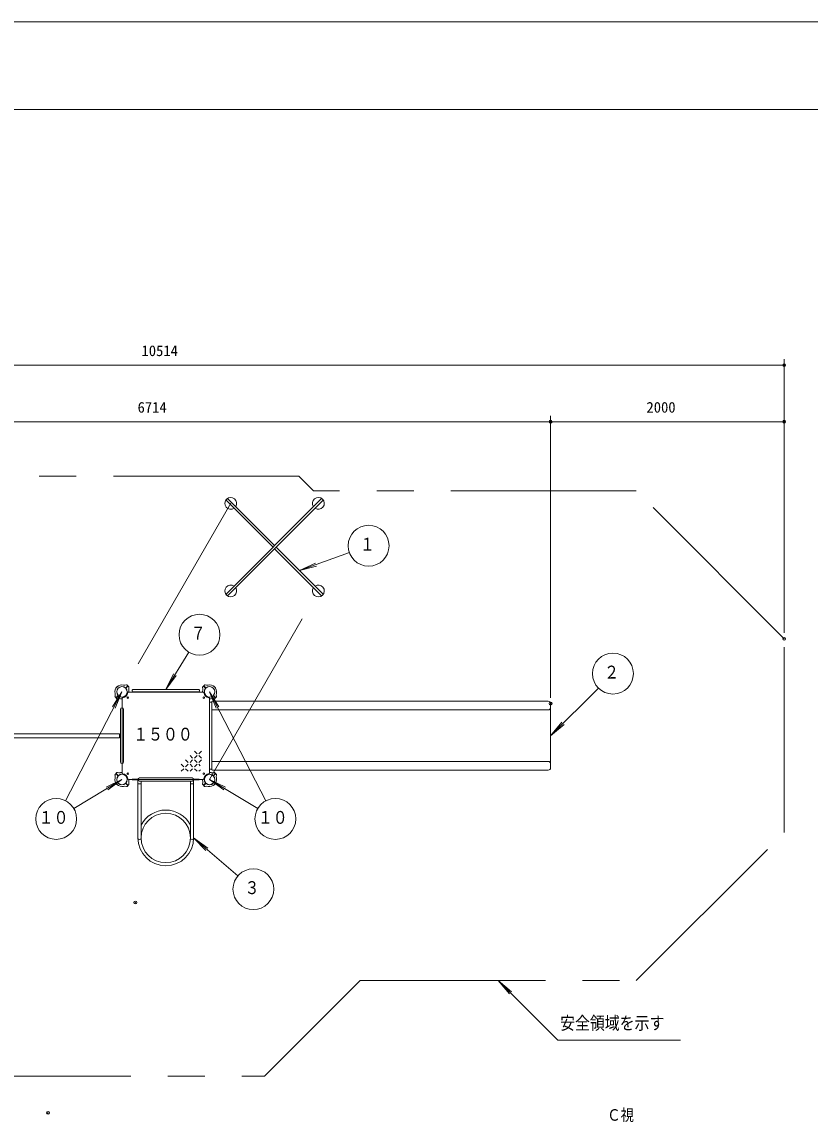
# Model space of a CAD drawing. Units: millimetres on the paper, scale 1:50. Extents: x 0 to 420, y -297 to 594.
# Drawn here: x 128.4 to 263.3, y 405.7 to 594 of the extents above; entities that cross this region are included whole.
import ezdxf
from ezdxf.enums import TextEntityAlignment as Align

# ---------------------------------------------------------------- set-up
doc = ezdxf.new("R2010")
doc.units = ezdxf.units.MM
doc.header["$PDMODE"] = 32
doc.header["$PDSIZE"] = 0.5
doc.linetypes.add('USER2', pattern=[63.5, 31.75, -6.35, 6.35, -6.35, 6.35, -6.35])
doc.layers.add('DEFPOINTS_4', color=7, linetype='Continuous', lineweight=9)
doc.layers.add('LY_1', color=7, linetype='Continuous', lineweight=9)
doc.styles.add('ＭＳ ゴシック', font='')
doc.styles.get('ＭＳ ゴシック').set_extended_font_data('MS Gothic')

# ---------------------------------------------------------------- blocks, each defined once
blk = doc.blocks.new('-000-_DOTSMALL')
at = {"color": 7, "linetype": 'Continuous', "lineweight": 9}
blk.add_circle((0, 0), 0.0625, dxfattribs=at)
blk.add_circle((0, 0), 0.0625, dxfattribs=at)

msp = doc.modelspace()

# ---------------------------------------------------------------- linework, layer by layer
at = {"layer": 'DEFPOINTS_4'}
msp.add_line((420, 594), (0, 594), dxfattribs=at)
at = {"layer": 'LY_1'}
for p, q in [((402.5, 579), (17.5, 579)), ((179.639, 512.382), (163.389, 496.133)), ((163.517, 512.382), (163.389, 512.255)), ((163.389, 512.113), (171.38, 504.123)), ((163.658, 512.382), (171.648, 504.392)), ((179.907, 512.113), (163.658, 495.864)), ((179.907, 512.255), (179.78, 512.382)), ((171.648, 503.854), (179.639, 495.864)), ((171.917, 504.123), (179.907, 496.133)), ((163.389, 495.991), (163.517, 495.864)), ((179.78, 495.864), (179.907, 495.991)), ((144.824, 480.334), (144.821, 480.336)), ((146.16, 480.04), (146.494, 480.373)), ((146.203, 479.997), (146.536, 480.33)), ((146.493, 480.43), (146.386, 480.53)), ((146.594, 480.329), (146.693, 480.223)), ((159.444, 480.329), (159.345, 480.223)), ((159.835, 479.997), (159.502, 480.33)), ((159.877, 480.04), (159.544, 480.373)), ((159.545, 480.43), (159.651, 480.53)), ((161.214, 480.334), (161.216, 480.336)), ((144.444, 478.382), (144.337, 478.497)), ((144.835, 478.714), (144.502, 478.381)), ((144.541, 480.051), (144.538, 480.053)), ((144.877, 478.672), (144.544, 478.338)), ((144.545, 478.281), (144.66, 478.174)), ((145.549, 471.856), (145.549, 478.263)), ((153.019, 479.326), (146.611, 479.326)), ((147.269, 479.636), (147.269, 479.456)), ((147.369, 479.736), (158.669, 479.736)), ((147.369, 479.356), (158.669, 479.356)), ((153.019, 479.326), (159.427, 479.326)), ((158.769, 479.636), (158.769, 479.456)), ((160.489, 471.856), (160.489, 478.263)), ((161.16, 478.672), (161.494, 478.338)), ((161.203, 478.714), (161.536, 478.381)), ((161.493, 478.281), (161.378, 478.174)), ((161.497, 480.051), (161.499, 480.053)), ((161.594, 478.382), (161.701, 478.497)), ((145.247, 467.356), (145.247, 476.356)), ((145.791, 467.356), (145.791, 476.356)), ((160.519, 466.166), (160.519, 477.546)), ((160.839, 477.606), (160.579, 477.606)), ((160.899, 477.656), (160.899, 466.056)), ((218.499, 477.756), (160.999, 477.756)), ((218.899, 477.356), (218.899, 466.356)), ((218.499, 476.256), (160.999, 476.256)), ((145.119, 472.196), (100.919, 472.196)), ((145.119, 471.516), (100.919, 471.516)), ((145.119, 472.196), (145.119, 471.516)), ((145.549, 471.856), (145.549, 465.448)), ((160.489, 471.856), (160.489, 465.448)), ((218.499, 467.456), (160.999, 467.456)), ((144.444, 465.329), (144.337, 465.214)), ((144.835, 464.997), (144.502, 465.33)), ((144.877, 465.04), (144.544, 465.373)), ((144.545, 465.43), (144.66, 465.538)), ((160.839, 466.106), (160.579, 466.106)), ((218.499, 465.956), (160.999, 465.956)), ((161.16, 465.04), (161.494, 465.373)), ((161.203, 464.997), (161.536, 465.33)), ((161.493, 465.43), (161.378, 465.538)), ((161.594, 465.329), (161.701, 465.214)), ((144.541, 463.66), (144.538, 463.658)), ((144.824, 463.378), (144.821, 463.375)), ((146.16, 463.672), (146.494, 463.338)), ((146.203, 463.714), (146.536, 463.381)), ((146.493, 463.281), (146.386, 463.182)), ((146.594, 463.382), (146.693, 463.488)), ((153.019, 464.386), (146.611, 464.386)), ((147.279, 464.324), (147.279, 464.388)), ((147.279, 464.388), (148.249, 464.388)), ((147.279, 464.324), (148.249, 464.324)), ((148.247, 454.356), (148.247, 464.356)), ((148.247, 463.596), (148.791, 463.596)), ((148.519, 464.628), (153.019, 464.628)), ((148.519, 464.084), (153.019, 464.084)), ((148.791, 454.356), (148.791, 464.084)), ((157.519, 464.628), (153.019, 464.628)), ((153.019, 464.386), (159.427, 464.386)), ((157.519, 464.084), (153.019, 464.084)), ((157.247, 454.356), (157.247, 464.084)), ((157.791, 463.596), (157.247, 463.596)), ((158.759, 464.388), (157.789, 464.388)), ((158.759, 464.324), (157.789, 464.324)), ((157.791, 454.356), (157.791, 464.356)), ((158.759, 464.324), (158.759, 464.388)), ((159.444, 463.382), (159.345, 463.488)), ((159.835, 463.714), (159.502, 463.381)), ((159.877, 463.672), (159.544, 463.338)), ((159.545, 463.281), (159.651, 463.182)), ((161.214, 463.378), (161.216, 463.375)), ((161.497, 463.66), (161.499, 463.658))]:
    msp.add_line(p, q, dxfattribs=at)
at = {"layer": 'LY_1', "lineweight": 18}
for p, q in [((48.628, 535.272), (258.899, 535.272)), ((258.899, 489.433), (258.899, 536.272)), ((84.628, 525.596), (218.899, 525.596)), ((218.899, 478.356), (218.899, 526.596)), ((218.899, 525.596), (258.899, 525.596)), ((184.454, 503.185), (175.912, 500.128)), ((175.912, 500.128), (178.638, 501.381)), ((175.912, 500.128), (178.814, 500.889)), ((156.958, 486.151), (153.019, 479.736)), ((153.019, 479.736), (154.36, 482.419)), ((153.019, 479.736), (154.806, 482.146)), ((135.865, 460.72), (145.519, 479.356)), ((145.519, 479.356), (143.912, 476.822)), ((145.519, 479.356), (144.376, 476.582)), ((170.173, 460.72), (160.519, 479.356)), ((160.519, 479.356), (162.126, 476.822)), ((160.519, 479.356), (161.661, 476.582)), ((227.1, 480.015), (218.899, 471.856)), ((218.899, 471.856), (220.833, 474.149)), ((218.899, 471.856), (221.202, 473.778)), ((157.917, 469.208), (158.367, 468.758)), ((159.117, 469.208), (158.667, 468.758)), ((155.667, 466.958), (156.117, 466.508)), ((156.417, 467.708), (156.867, 467.258)), ((156.867, 466.958), (156.417, 466.508)), ((157.167, 468.458), (157.617, 468.008)), ((157.617, 467.708), (157.167, 467.258)), ((157.167, 466.958), (157.617, 466.508)), ((158.367, 468.458), (157.917, 468.008)), ((157.917, 467.708), (158.367, 467.258)), ((158.367, 466.958), (157.917, 466.508)), ((158.667, 468.458), (159.117, 468.008)), ((159.117, 467.708), (158.667, 467.258)), ((158.667, 466.958), (158.906, 466.718)), ((156.117, 466.208), (155.667, 465.758)), ((156.417, 466.208), (156.867, 465.758)), ((157.617, 466.208), (157.167, 465.758)), ((157.917, 466.208), (158.367, 465.758)), ((158.934, 466.025), (158.667, 465.758)), ((137.258, 459.41), (145.519, 464.356)), ((145.519, 464.356), (142.82, 463.045)), ((145.519, 464.356), (143.089, 462.596)), ((168.78, 459.41), (160.519, 464.356)), ((160.519, 464.356), (163.217, 463.045)), ((160.519, 464.356), (162.949, 462.596)), ((165.358, 447.865), (157.791, 454.356)), ((157.791, 454.356), (160.229, 452.608)), ((157.791, 454.356), (159.889, 452.211)), ((220.122, 419.761), (209.928, 429.956)), ((209.928, 429.956), (212.226, 428.027)), ((209.928, 429.956), (211.856, 427.658)), ((220.122, 419.761), (241.122, 419.761))]:
    msp.add_line(p, q, dxfattribs=at)
at = {"layer": 'LY_1', "linetype": 'USER2', "lineweight": 18}
for p, q in [((175.8, 516.247), (70.238, 516.247)), ((178.291, 513.756), (175.8, 516.247)), ((233.576, 513.756), (178.291, 513.756)), ((258.899, 488.433), (233.576, 513.756)), ((164.148, 511.623), (145.519, 479.356)), ((160.519, 464.356), (179.148, 496.623)), ((258.899, 455.278), (258.899, 488.433)), ((233.576, 429.956), (258.899, 455.278)), ((169.907, 413.584), (186.279, 429.956)), ((186.279, 429.956), (233.576, 429.956)), ((115.265, 413.584), (169.907, 413.584))]:
    msp.add_line(p, q, dxfattribs=at)
at = {"layer": 'LY_1', "lineweight": 18}
for centre in [(187.75, 504.364), (158.79, 489.133), (229.581, 482.483), (134.255, 457.612), (171.783, 457.612), (168.014, 445.586)]:
    msp.add_circle(centre, 3.5, dxfattribs=at)
at = {"layer": 'LY_1'}
for centre, radius in [((145.519, 479.356), 0.891), ((146.509, 478.366), 0.13), ((159.529, 478.366), 0.13), ((145.519, 464.356), 0.891), ((146.509, 465.346), 0.13), ((159.529, 465.346), 0.13), ((160.519, 464.356), 0.891), ((153.019, 454.356), 4.228)]:
    msp.add_circle(centre, radius, dxfattribs=at)
for centre, radius, start, end in [((164.148, 511.623), 1.016, 325.77822, 304.22178), ((163.46, 512.184), 0.1, 135, 225), ((163.587, 512.311), 0.1, 45, 135), ((179.148, 511.623), 1.016, 235.77822, 214.22178), ((179.709, 512.311), 0.1, 45, 135), ((179.837, 512.184), 0.1, 315, 45), ((164.148, 496.623), 1.016, 55.77822, 34.22178), ((179.148, 496.623), 1.016, 145.77822, 124.22178), ((163.46, 496.062), 0.1, 135, 225), ((163.587, 495.935), 0.1, 225, 315), ((179.709, 495.935), 0.1, 225, 315), ((179.837, 496.062), 0.1, 315, 45), ((145.519, 479.356), 1.2, 135, 192.27281), ((144.553, 480.067), 0.02, 143.62693, 225), ((145.519, 479.356), 1.22, 135, 143.62693), ((145.519, 479.356), 1.22, 126.37307, 135), ((145.519, 479.356), 1.2, 77.72719, 135), ((144.807, 480.322), 0.02, 45, 126.37307), ((145.519, 479.356), 0.9, 49.27066, 135), ((145.986, 481.505), 1, 257.72719, 287.54116), ((146.318, 480.457), 0.1, 47, 107.54116), ((146.465, 480.401), 0.04, 315, 47), ((146.564, 480.302), 0.04, 43, 135), ((147.669, 479.823), 1, 162.45884, 192.27281), ((146.62, 480.155), 0.1, 342.45884, 43), ((159.418, 480.155), 0.1, 137, 197.54116), ((158.369, 479.823), 1, 347.72719, 17.54116), ((159.473, 480.302), 0.04, 45, 137), ((159.572, 480.401), 0.04, 133, 225), ((159.72, 480.457), 0.1, 72.45884, 133), ((160.051, 481.505), 1, 252.45884, 282.27281), ((160.519, 479.356), 0.9, 45, 130.72934), ((160.519, 479.356), 1.2, 45, 102.27281), ((161.23, 480.322), 0.02, 53.62693, 135), ((160.519, 479.356), 1.22, 45, 53.62693), ((160.519, 479.356), 1.2, 347.72719, 45), ((160.519, 479.356), 1.22, 36.37307, 45), ((161.485, 480.067), 0.02, 315, 36.37307), ((144.418, 478.556), 0.1, 162.45884, 223), ((143.369, 478.888), 1, 342.45884, 12.27281), ((144.473, 478.409), 0.04, 223, 315), ((144.572, 478.31), 0.04, 135, 227), ((145.519, 479.356), 0.9, 135, 220.72934), ((144.72, 478.255), 0.1, 227, 287.54116), ((145.051, 477.206), 1, 77.72719, 107.54116), ((144.807, 478.742), 0.04, 315, 40.72934), ((144.906, 478.643), 0.04, 49.27066, 135), ((145.519, 479.356), 0.9, 229.27066, 315), ((145.519, 479.356), 1.2, 257.72719, 271.43254), ((145.649, 478.263), 0.1, 96.78718, 180), ((145.519, 479.356), 1, 276.78718, 353.21282), ((146.132, 480.068), 0.04, 229.27066, 315), ((145.519, 479.356), 0.9, 315, 40.72934), ((146.231, 479.969), 0.04, 135, 220.72934), ((146.611, 479.226), 0.1, 90, 173.21282), ((145.519, 479.356), 1.2, 358.56746, 12.27281), ((147.369, 479.636), 0.1, 90, 180), ((147.369, 479.456), 0.1, 180, 270), ((158.669, 479.636), 0.1, 0, 90), ((158.669, 479.456), 0.1, 270, 0), ((160.519, 479.356), 1.2, 167.72719, 181.43254), ((159.427, 479.226), 0.1, 6.78718, 90), ((160.519, 479.356), 1, 186.78718, 263.21282), ((160.519, 479.356), 0.9, 139.27066, 225), ((159.807, 479.969), 0.04, 319.27066, 45), ((159.906, 480.068), 0.04, 225, 310.72934), ((160.519, 479.356), 0.9, 225, 310.72934), ((160.389, 478.263), 0.1, 0, 83.21282), ((160.519, 479.356), 1.2, 268.56746, 282.27281), ((160.986, 477.206), 1, 72.45884, 102.27281), ((161.132, 478.643), 0.04, 45, 130.72934), ((160.519, 479.356), 0.9, 319.27066, 45), ((161.231, 478.742), 0.04, 139.27066, 225), ((161.318, 478.255), 0.1, 252.45884, 313), ((161.465, 478.31), 0.04, 313, 45), ((161.564, 478.409), 0.04, 225, 317), ((162.669, 478.888), 1, 167.72719, 197.54116), ((161.62, 478.556), 0.1, 317, 17.54116), ((145.519, 476.356), 0.272, 0, 180), ((160.579, 477.546), 0.06, 90, 180), ((160.839, 477.546), 0.06, 0, 90), ((160.999, 477.656), 0.1, 90, 180), ((160.999, 476.356), 0.1, 180, 270), ((218.499, 477.356), 0.4, 0, 90), ((218.499, 476.656), 0.4, 270, 0), ((145.519, 467.356), 0.272, 180, 0), ((160.999, 467.356), 0.1, 90, 180), ((218.499, 467.056), 0.4, 0, 90), ((144.418, 465.155), 0.1, 137, 197.54116), ((143.369, 464.823), 1, 347.72719, 17.54116), ((144.473, 465.302), 0.04, 45, 137), ((144.572, 465.401), 0.04, 133, 225), ((144.72, 465.457), 0.1, 72.45884, 133), ((145.051, 466.505), 1, 252.45884, 282.27281), ((144.906, 465.068), 0.04, 225, 310.72934), ((145.519, 464.356), 0.9, 45, 130.72934), ((145.519, 464.356), 1.2, 88.56746, 102.27281), ((145.649, 465.448), 0.1, 180, 263.21282), ((145.519, 464.356), 1, 6.78718, 83.21282), ((160.519, 464.356), 1, 96.78718, 173.21282), ((160.519, 464.356), 0.9, 49.27066, 135), ((160.389, 465.448), 0.1, 276.78718, 0), ((160.519, 464.356), 1.2, 77.72719, 91.43254), ((160.579, 466.166), 0.06, 180, 270), ((160.986, 466.505), 1, 257.72719, 287.54116), ((160.839, 466.166), 0.06, 270, 0), ((160.999, 466.056), 0.1, 180, 270), ((161.132, 465.068), 0.04, 229.27066, 315), ((161.318, 465.457), 0.1, 47, 107.54116), ((161.465, 465.401), 0.04, 315, 47), ((161.564, 465.302), 0.04, 43, 135), ((162.669, 464.823), 1, 162.45884, 192.27281), ((161.62, 465.155), 0.1, 342.45884, 43), ((218.499, 466.356), 0.4, 270, 0), ((145.519, 464.356), 1.2, 167.72719, 225), ((144.553, 463.644), 0.02, 135, 216.37307), ((145.519, 464.356), 1.22, 216.37307, 225), ((145.519, 464.356), 0.9, 139.27066, 225), ((145.519, 464.356), 1.22, 225, 233.62693), ((145.519, 464.356), 1.2, 225, 282.27281), ((144.807, 463.389), 0.02, 233.62693, 315), ((144.807, 464.969), 0.04, 319.27066, 45), ((145.519, 464.356), 0.9, 225, 310.72934), ((145.986, 462.206), 1, 72.45884, 102.27281), ((146.132, 463.643), 0.04, 45, 130.72934), ((145.519, 464.356), 0.9, 319.27066, 45), ((146.231, 463.742), 0.04, 139.27066, 225), ((146.318, 463.255), 0.1, 252.45884, 313), ((146.465, 463.31), 0.04, 313, 45), ((146.611, 464.486), 0.1, 186.78718, 270), ((146.564, 463.409), 0.04, 225, 317), ((147.669, 463.888), 1, 167.72719, 197.54116), ((145.519, 464.356), 1.2, 347.72719, 1.43254), ((146.62, 463.556), 0.1, 317, 17.54116), ((148.519, 464.356), 0.272, 90, 270), ((157.519, 464.356), 0.272, 270, 90), ((159.418, 463.556), 0.1, 162.45884, 223), ((160.519, 464.356), 1.2, 178.56746, 192.27281), ((158.369, 463.888), 1, 342.45884, 12.27281), ((159.427, 464.486), 0.1, 270, 353.21282), ((159.473, 463.409), 0.04, 223, 315), ((159.572, 463.31), 0.04, 135, 227), ((160.519, 464.356), 0.9, 135, 220.72934), ((159.72, 463.255), 0.1, 227, 287.54116), ((160.051, 462.206), 1, 77.72719, 107.54116), ((159.807, 463.742), 0.04, 315, 40.72934), ((159.906, 463.643), 0.04, 49.27066, 135), ((160.519, 464.356), 0.9, 229.27066, 315), ((160.519, 464.356), 1.2, 257.72719, 315), ((160.519, 464.356), 0.9, 315, 40.72934), ((161.231, 464.969), 0.04, 135, 220.72934), ((161.23, 463.389), 0.02, 225, 306.37307), ((160.519, 464.356), 1.22, 306.37307, 315), ((160.519, 464.356), 1.2, 315, 12.27281), ((160.519, 464.356), 1.22, 315, 323.62693), ((161.485, 463.644), 0.02, 323.62693, 45), ((153.019, 454.356), 4.772, 27.62496, 152.37504), ((148.519, 454.356), 0.272, 180, 0), ((153.019, 454.356), 4.772, 180, 0), ((157.519, 454.356), 0.272, 180, 0)]:
    msp.add_arc(centre, radius, start, end, dxfattribs=at)
for p in [(258.899, 535.272), (218.899, 525.596), (258.899, 525.596), (258.899, 488.433), (258.899, 488.433), (218.899, 477.356), (218.899, 477.356), (147.799, 443.306), (132.862, 407.306)]:
    msp.add_point(p, dxfattribs=at)

# ---------------------------------------------------------------- block references
at = {"layer": 'LY_1', "xscale": 2.32, "yscale": 2.32}
for p in [(258.899, 535.272), (218.899, 525.596), (258.899, 525.596)]:
    msp.add_blockref('-000-_DOTSMALL', p, dxfattribs=at)
at = {"layer": 'LY_1', "xscale": 2.32, "yscale": 2.32, "rotation": 180}
msp.add_blockref('-000-_DOTSMALL', (218.899, 525.596), dxfattribs=at)

# ---------------------------------------------------------------- texts
at = {"layer": 'LY_1', "style": 'ＭＳ ゴシック'}
for s, p in [('10514', (148.858, 536.272)), ('6714', (148.191, 526.596)), ('2000', (235.322, 526.596))]:
    msp.add_text(s, height=1.833, dxfattribs=at).set_placement(p, align=Align.BOTTOM_LEFT)
at = {"layer": 'LY_1', "style": 'ＭＳ ゴシック', "width": 0.85}
for s, height, p in [('１', 2.199, (186.25, 502.864)), ('７', 2.199, (157.29, 487.633)), ('２', 2.199, (228.081, 480.983)), ('１５００', 2.199, (147.436, 470.356)), ('１０', 2.199, (131.255, 456.112)), ('１０', 2.199, (168.783, 456.112)), ('３', 2.199, (166.514, 444.086)), ('安全領域を示す', 2.199, (220.539, 420.911)), ('Ｃ視', 1.979, (228.596, 405.364))]:
    msp.add_text(s, height=height, dxfattribs=at).set_placement(p, align=Align.BOTTOM_LEFT)

doc.saveas('drawing.dxf')
